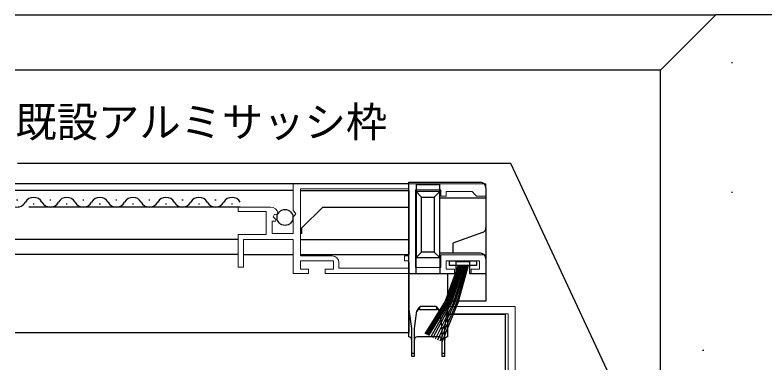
# Model space of a CAD drawing. Units: millimetres, scale not verified. Extents: x -437 to 438, y -331 to 329.
# Drawn here: x 226 to 362.1, y -72.9 to -9.8 of the extents above; entities that cross this region are included whole.
import ezdxf
from ezdxf.enums import TextEntityAlignment as Align

# ---------------------------------------------------------------- set-up
doc = ezdxf.new("R2010")
doc.units = ezdxf.units.MM
doc.header["$LTSCALE"] = 2
doc.layers.add('0-2_YKK_11', color=7, linetype='Continuous', lineweight=18)
for name, color, linetype in [('0-4_YKK_12', 2, 'Continuous'), ('0-5_YKK_13', 4, 'Continuous'), ('0-7_YKK_D', 6, 'Continuous'), ('0-9_YSS_K', 3, 'Continuous'), ('0-A_YSS_KE', 3, 'Continuous')]:
    doc.layers.add(name, color=color, linetype=linetype)
doc.styles.add('ＭＳ ゴシック', font='')
doc.styles.get('ＭＳ ゴシック').set_extended_font_data('MS Gothic')

msp = doc.modelspace()

# ---------------------------------------------------------------- linework, layer by layer
at = {"layer": '0-2_YKK_11'}
for points in [[(276.5, -40.5), (311.5, -40.5), (311.5, -42.7), (309.8, -42.7), (309.5, -42.4), (309, -41.9), (304.3, -41.9), (304.3, -42.7), (303.3, -42.7), (303.3, -41.6), (298.7, -41.6), (298.7, -55.7), (303.3, -55.7), (303.3, -53.4), (311.5, -53.4), (311.5, -56.8), (308.8, -56.8), (308.8, -56), (310.3, -56), (310.3, -54.5), (304.3, -54.5), (304.3, -56), (305.8, -56), (305.8, -56.8), (282.3, -56.8), (282.3, -56), (283.8, -56), (283.8, -54.5), (277.8, -54.5), (277.8, -56), (279.3, -56), (279.3, -56.8), (276.5, -56.8), (276.5, -50.6), (267.5, -50.6), (267.5, -55.6), (266.5, -55.6), (266.5, -49.7), (271.6, -49.7), (271.6, -45.5)], [(273.699, -45.882), (273.448, -46.093), (273.129, -46.008), (272.859, -46.476), (273.424, -47.041), (273.317, -47.3), (272.7, -47.3), (272.7, -49.5), (276.5, -49.5), (276.5, -46.5), (276.8, -46.2), (276.953, -45.871), (276.5, -45.331), (276.5, -40.5)], [(297.5, -41.4), (277.8, -41.4), (277.8, -53.6), (283.6, -53.6)], [(284.8, -54.8), (284.8, -55.8), (297.5, -55.8), (297.5, -54.5), (296.7, -54.5), (296.7, -53.6), (297.5, -53.6), (297.5, -41.4)], [(271.6, -45.5), (266.5, -45.5), (266.5, -44.7), (272.405, -44.7)]]:
    msp.add_lwpolyline(points, dxfattribs=at)
at = {"layer": '0-2_YKK_11', "color": 211}
for points in [[(323.5, -132.9), (323.2, -133.2), (322.9, -133.5), (317.5, -133.5), (317.5, -123.6), (324.2, -123.6), (324.2, -91.6), (327.8, -91.6), (327.8, -89.1), (326.9, -89.1), (326.9, -90.7), (323.4, -90.7), (323.4, -83.7), (326.9, -83.7), (326.9, -86.1), (327.8, -86.1), (327.8, -82.6), (317, -82.6), (317, -77.8), (316.8, -77.6), (316.8, -62.8), (304.5, -62.8), (304.5, -64.1), (315.5, -64.1)], [(315.5, -64.1), (315.5, -122.8), (304.5, -122.8), (304.5, -124.1), (315.5, -124.1), (315.5, -129.8), (313.1, -129.8), (313.1, -131.7), (313.4, -132), (313.9, -131.5), (313.9, -130.6), (315.5, -130.6), (315.5, -148.8), (307, -148.8), (307, -150.1)]]:
    msp.add_lwpolyline(points, dxfattribs=at)
at = {"layer": '0-2_YKK_11'}
for centre, radius, start, end in [((272.405, -46), 1.3, 5.2159, 90.00002), ((283.6, -54.8), 1.2, 0.00001, 89.99999)]:
    msp.add_arc(centre, radius, start, end, dxfattribs=at)
at = {"layer": '0-4_YKK_12'}
for p, q in [((297.503, -40.5), (226, -40.5)), ((276.5, -41.7), (226, -41.7)), ((277.8, -41.7), (297.503, -41.7)), ((297.503, -41.692), (297.502, -53.327)), ((226.5, -43.44), (226.3, -43.44)), ((232.5, -43.44), (232.3, -43.44)), ((238.5, -43.44), (238.3, -43.44)), ((244.5, -43.44), (244.3, -43.44)), ((250.5, -43.44), (250.3, -43.44)), ((256.5, -43.44), (256.3, -43.44)), ((262.5, -43.44), (262.3, -43.44)), ((266.9, -44.7), (228.5, -44.7)), ((229.5, -44.2), (229.3, -44.2)), ((235.5, -44.2), (235.3, -44.2)), ((241.5, -44.2), (241.3, -44.2)), ((247.5, -44.2), (247.3, -44.2)), ((253.5, -44.2), (253.3, -44.2)), ((259.5, -44.2), (259.3, -44.2)), ((265.5, -44.2), (265.3, -44.2)), ((278.1, -48.5), (281.9, -44.7)), ((281.9, -44.7), (297.502, -44.7)), ((278.1, -49.5), (278.1, -48.5)), ((278.1, -49.5), (277.8, -49.5)), ((266.5, -50.6), (226, -50.6)), ((277.8, -50.6), (297.501, -50.6)), ((266.5, -53.3), (226, -53.3)), ((267.5, -53.3), (276.5, -53.3)), ((277.8, -53.3), (297.501, -53.3)), ((297.5, -54.7), (297.5, -67.5)), ((304.5, -64.2), (315, -64.2)), ((315, -64.2), (315, -113.86)), ((226, -67.5), (297.5, -67.5))]:
    msp.add_line(p, q, dxfattribs=at)
for centre, start, end in [((229.4, -44.658), 29.20254, 150.79746), ((235.4, -44.658), 29.20254, 150.79746), ((241.4, -44.658), 29.20254, 150.79746), ((247.4, -44.658), 29.20254, 150.79746), ((253.4, -44.658), 29.20254, 150.79746), ((259.4, -44.658), 29.20254, 150.79746), ((265.4, -44.658), 29.20254, 150.79746), ((226.4, -42.982), 256.53957, 330.79746), ((232.4, -42.982), 209.20254, 330.79746), ((238.4, -42.982), 209.20254, 330.79746), ((244.4, -42.982), 209.20254, 330.79746), ((250.4, -42.982), 209.20254, 330.79746), ((256.4, -42.982), 209.20254, 330.79746), ((262.4, -42.982), 209.20254, 330.79746)]:
    msp.add_arc(centre, 1.718, start, end, dxfattribs=at)
at = {"layer": '0-5_YKK_13'}
for p, q in [((297.502, -40.2), (310.502, -40.2)), ((297.502, -56.8), (297.502, -40.2)), ((298.802, -40.6), (303.102, -40.6)), ((298.802, -40.6), (298.802, -41.9)), ((303.102, -41.9), (303.102, -40.6)), ((298.802, -41.9), (299.802, -42.9)), ((298.802, -41.9), (298.802, -53.9)), ((303.102, -41.9), (298.802, -41.9)), ((303.102, -41.9), (302.102, -42.9)), ((303.102, -53.9), (303.102, -41.9)), ((311.502, -41.2), (311.502, -43)), ((299.802, -52.9), (299.802, -42.9)), ((299.802, -42.9), (302.102, -42.9)), ((302.102, -42.9), (302.102, -52.9)), ((303.102, -43), (311.502, -43)), ((311.502, -43), (311.502, -48.4)), ((311.502, -48.4), (311.502, -54.1)), ((310.844, -49.339), (305.502, -51.284)), ((305.502, -51.284), (305.502, -53.1)), ((299.802, -52.9), (298.802, -53.9)), ((302.102, -52.9), (299.802, -52.9)), ((302.102, -52.9), (303.102, -53.9)), ((298.802, -53.9), (303.102, -53.9)), ((298.802, -56.8), (298.802, -53.9)), ((305.502, -53.1), (303.102, -53.1)), ((303.102, -53.9), (303.102, -56.8)), ((310.502, -53.1), (305.502, -53.1)), ((311.502, -54.1), (311.502, -56.8)), ((304.8, -54.5), (304.8, -55.35)), ((306.102, -54.6), (308.502, -54.6)), ((306.102, -56.8), (306.102, -54.6)), ((308.502, -54.6), (308.502, -56.8)), ((297.502, -63.3), (297.502, -56.8)), ((297.502, -56.8), (304.502, -56.8)), ((304.502, -56.8), (304.502, -63.3)), ((304.502, -56.8), (306.102, -56.8)), ((308.502, -56.8), (311.502, -56.8)), ((311.502, -56.8), (311.502, -61.8)), ((311.502, -61.8), (304.502, -61.8)), ((297.502, -63.3), (298.002, -66.8)), ((297.502, -68.3), (297.502, -63.3)), ((298.502, -66.8), (298.96, -63.595)), ((299.436, -63.3), (299.579, -62.8)), ((299.436, -63.3), (302.569, -63.3)), ((302.426, -62.8), (299.579, -62.8)), ((302.426, -62.8), (302.569, -63.3)), ((304.502, -63.3), (304.502, -68.3)), ((298.002, -66.8), (298.002, -71.3)), ((298.502, -71.3), (298.502, -66.8)), ((303.002, -68.3), (299.002, -68.3)), ((298.502, -71.3), (298.002, -71.3)), ((303.502, -71.3), (303.502, -71.8)), ((304.002, -71.3), (303.502, -71.3))]:
    msp.add_line(p, q, dxfattribs=at)
for points in [[(306.44, -55.35), (304.112, -61.804), (300.402, -67.735)], [(306.64, -55.35), (304.331, -61.863), (300.599, -67.829)], [(306.84, -55.35), (304.572, -61.912), (300.825, -67.948)], [(307.04, -55.35), (304.808, -61.94), (301.083, -68.078)], [(307.24, -55.35), (305.053, -61.951), (301.459, -68.268)], [(307.44, -55.35), (305.322, -61.997), (301.845, -68.461)], [(307.64, -55.35), (305.626, -62.035), (302.304, -68.693)], [(307.84, -55.35), (305.867, -62.062), (302.719, -68.902)], [(308.04, -55.35), (306.153, -62.109), (303.103, -69.095)], [(308.24, -55.35), (306.397, -62.142), (303.465, -69.277)], [(304.8, -54.5), (309.8, -54.5), (309.8, -55.35), (304.8, -55.35)], [(303.044, -63.595), (303.502, -66.8), (303.502, -71.3)], [(304.002, -71.3), (304.002, -66.8), (304.502, -63.3)], [(298.002, -71.3), (298.002, -71.8), (298.502, -71.8), (298.502, -71.3)], [(303.502, -71.8), (304.002, -71.8), (304.002, -71.3)]]:
    msp.add_lwpolyline(points, dxfattribs=at)
msp.add_circle((275.014, -46.6), 1.45, dxfattribs=at)
for centre, radius, start, end in [((310.502, -41.2), 1, 0, 90), ((310.502, -48.4), 1, 290, 0), ((310.502, -54.1), 1, 0, 90), ((299.436, -63.8), 0.5, 90, 171.8699), ((300.392, -64.071), 1.509, 122.61963, 161.62012), ((301.612, -64.071), 1.509, 18.37988, 57.38037), ((302.569, -63.8), 0.5, 8.1301, 90), ((297.502, -68.8), 0.5, 0, 90), ((299.002, -68.8), 0.5, 90, 180), ((303.002, -68.8), 0.5, 0, 90), ((304.502, -68.8), 0.5, 90, 180)]:
    msp.add_arc(centre, radius, start, end, dxfattribs=at)
at = {"layer": '0-7_YKK_D'}
msp.add_lwpolyline([(342.1, -92.8), (341.022, -90.489), (315.986, -36.8), (226.443, -36.8)], dxfattribs=at)
at = {"layer": '0-9_YSS_K'}
for p, q in [((226, -9.797), (353.2, -9.797)), ((356.056, -18.456), (356.256, -18.456)), ((343.2, -19.797), (226, -19.797)), ((356.056, -41.972), (356.256, -41.972)), ((350.83, -70.714), (351.03, -70.714))]:
    msp.add_line(p, q, dxfattribs=at)
at = {"layer": '0-A_YSS_KE'}
for p in [(343.2, -19.797), (413.2, -9.797)]:
    msp.add_line(p, (353.2, -9.797), dxfattribs=at)
msp.add_lwpolyline([(353.2, -92.8), (353.2, -82.8), (343.2, -82.8), (343.2, -19.797)], dxfattribs=at)

# ---------------------------------------------------------------- texts
at = {"layer": '0-7_YKK_D', "style": 'ＭＳ ゴシック'}
msp.add_text('既設アルミサッシ枠', height=5.499, dxfattribs=at).set_placement((226.069, -33.65), align=Align.BOTTOM_LEFT)

doc.saveas('drawing.dxf')
